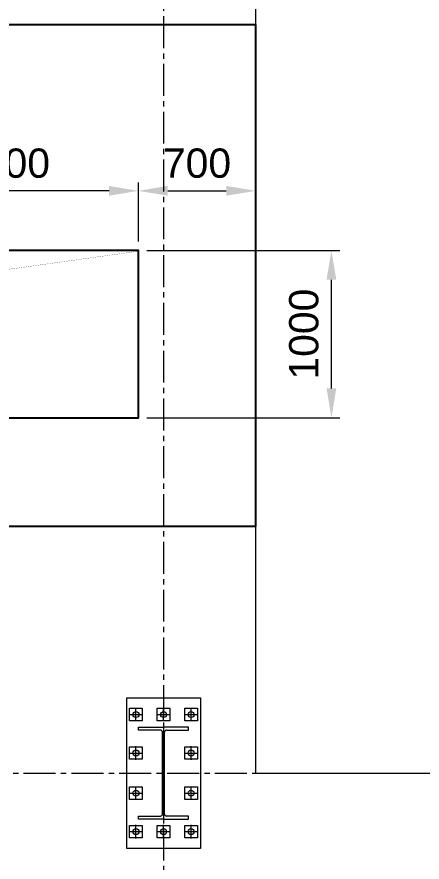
# Model space of a CAD drawing. Header units: millimetres. Extents: x 163705 to 1616509, y 81827 to 302547.
# Drawn here: x 569079 to 571499, y 142527 to 147581 of the extents above; entities that cross this region are included whole.
import ezdxf

# ---------------------------------------------------------------- set-up
doc = ezdxf.new("R2010")
doc.units = ezdxf.units.MM
doc.header["$LTSCALE"] = 10
doc.linetypes.add('CENTER2', pattern=[28.575, 19.05, -3.175, 3.175, -3.175])
for name, color, linetype, lineweight in [('1-中心线', 1, 'CENTER2', 0), ('1-剖面线', 8, 'Continuous', 0), ('1-护栏', 4, 'Continuous', 18), ('1-标注', 3, 'Continuous', 0), ('1-钢构', 6, 'Continuous', 0)]:
    doc.layers.add(name, color=color, linetype=linetype, lineweight=lineweight)
doc.styles.get("Standard").update_dxf_attribs({"font": 'arial.ttf'})
doc.dimstyles.new('AM_GB50$0', dxfattribs={"dimscale": 50, "dimtxt": 3.5, "dimasz": 3.5, "dimexe": 1, "dimexo": 1, "dimgap": 1.5, "dimtad": 1, "dimdsep": 46, "dimtxsty": 'Standard', "dimcen": 0, "dimclrd": 256, "dimclre": 256, "dimclrt": 2, "dimadec": 0, "dimazin": 2, "dimtp": 0.1, "dimtm": 0.1, "dimtfac": 0.71, "dimtdec": 3, "dimtmove": 0, "dimatfit": 3, "dimfxl": 0, "dimlwd": -1, "dimlwe": -1, "dimarcsym": 0})

# ---------------------------------------------------------------- blocks, each defined once
blk = doc.blocks.new('G$CFEC4C302')
for p, q in [((55, 759.5), (55, 840.5)), ((220, 759.5), (220, 840.5)), ((385, 759.5), (385, 840.5)), ((14.5, 800), (95.5, 800)), ((179.5, 800), (260.5, 800)), ((344.5, 800), (425.5, 800)), ((70, 707), (70, 725)), ((70, 725), (220, 725)), ((220, 728), (220, 172)), ((370, 725), (220, 725)), ((370, 707), (370, 725)), ((201.5, 707), (70, 707)), ((214.5, 206), (214.5, 694)), ((225.5, 206), (225.5, 694)), ((238.5, 707), (370, 707)), ((55, 529.5), (55, 610.5)), ((385, 529.5), (385, 610.5)), ((14.5, 570), (95.5, 570)), ((344.5, 570), (425.5, 570)), ((55, 289.5), (55, 370.5)), ((385, 289.5), (385, 370.5)), ((14.5, 330), (95.5, 330)), ((344.5, 330), (425.5, 330)), ((70, 175), (70, 193)), ((70, 193), (201.5, 193)), ((220, 175), (70, 175)), ((220, 175), (370, 175)), ((370, 193), (238.5, 193)), ((370, 175), (370, 193)), ((55, 59.5), (55, 140.5)), ((220, 59.5), (220, 140.5)), ((385, 59.5), (385, 140.5)), ((14.5, 100), (95.5, 100)), ((179.5, 100), (260.5, 100)), ((344.5, 100), (425.5, 100))]:
    blk.add_line(p, q)
for points in [[(0, 0), (0, 900), (440, 900), (440, 0)], [(17.5, 762.5), (17.5, 837.5), (92.5, 837.5), (92.5, 762.5)], [(182.5, 762.5), (182.5, 837.5), (257.5, 837.5), (257.5, 762.5)], [(347.5, 762.5), (347.5, 837.5), (422.5, 837.5), (422.5, 762.5)], [(17.5, 532.5), (17.5, 607.5), (92.5, 607.5), (92.5, 532.5)], [(347.5, 532.5), (347.5, 607.5), (422.5, 607.5), (422.5, 532.5)], [(17.5, 292.5), (17.5, 367.5), (92.5, 367.5), (92.5, 292.5)], [(347.5, 292.5), (347.5, 367.5), (422.5, 367.5), (422.5, 292.5)], [(17.5, 62.5), (17.5, 137.5), (92.5, 137.5), (92.5, 62.5)], [(182.5, 62.5), (182.5, 137.5), (257.5, 137.5), (257.5, 62.5)], [(347.5, 62.5), (347.5, 137.5), (422.5, 137.5), (422.5, 62.5)]]:
    blk.add_lwpolyline(points, close=True)
for centre in [(55, 800), (220, 800), (385, 800), (55, 570), (385, 570), (55, 330), (385, 330), (55, 100), (220, 100), (385, 100)]:
    blk.add_circle(centre, 18)
for centre, start, end in [((201.5, 694), 0, 90), ((238.5, 694), 90, 180), ((201.5, 206), 270, 0), ((238.5, 206), 180, 270)]:
    blk.add_arc(centre, 13, start, end)
blk.add_text('HC_SUPERPART', height=0.001).set_placement((220, 175))
blk = doc.blocks.new('*D1016')
at = {"layer": '1-标注', "linetype": 'ByBlock', "transparency": 16777216}
for p, q in [((569804.6, 146237.2), (569804.6, 146591)), ((570504.6, 146229.9), (570504.6, 146591)), ((569979.6, 146541), (570329.6, 146541))]:
    blk.add_line(p, q, dxfattribs=at)
at = {"layer": '1-标注', "transparency": 16777216}
for points in [[(569979.6, 146570.2), (569979.6, 146511.9), (569804.6, 146541)], [(570329.6, 146570.2), (570329.6, 146511.9), (570504.6, 146541)]]:
    blk.add_solid(points, dxfattribs=at)
at = {"layer": 'Defpoints', "color": 0, "transparency": 16777216}
for p in [(570504.6, 146541), (569804.6, 146187.2), (570504.6, 146179.9)]:
    blk.add_point(p, dxfattribs=at)
at = {"layer": '1-标注', "color": 2, "transparency": 16777216, "insert": (570154.6, 146705.4), "char_height": 175, "attachment_point": 5}
blk.add_mtext('700', dxfattribs=at)
blk = doc.blocks.new('*D1017')
at = {"layer": '1-标注', "linetype": 'ByBlock', "transparency": 16777216}
for p, q in [((568204.6, 146234.2), (568204.6, 146591)), ((569804.6, 146237.2), (569804.6, 146591)), ((569629.6, 146541), (568379.6, 146541))]:
    blk.add_line(p, q, dxfattribs=at)
at = {"layer": '1-标注', "transparency": 16777216}
for points in [[(568379.6, 146570.2), (568379.6, 146511.9), (568204.6, 146541)], [(569629.6, 146570.2), (569629.6, 146511.9), (569804.6, 146541)]]:
    blk.add_solid(points, dxfattribs=at)
at = {"layer": 'Defpoints', "color": 0, "transparency": 16777216}
for p in [(568204.6, 146541), (568204.6, 146184.2), (569804.6, 146187.2)]:
    blk.add_point(p, dxfattribs=at)
at = {"layer": '1-标注', "color": 2, "transparency": 16777216, "insert": (569004.6, 146705.4), "char_height": 175, "attachment_point": 5}
blk.add_mtext('1600', dxfattribs=at)
blk = doc.blocks.new('*D1021')
at = {"layer": '1-标注', "linetype": 'ByBlock', "transparency": 16777216}
for p, q in [((569854.6, 146184.2), (571007.7, 146184.2)), ((570957.7, 145359.2), (570957.7, 146009.2)), ((569854.6, 145184.2), (571007.7, 145184.2))]:
    blk.add_line(p, q, dxfattribs=at)
at = {"layer": '1-标注', "transparency": 16777216}
for points in [[(570928.5, 146009.2), (570986.8, 146009.2), (570957.7, 146184.2)], [(570928.5, 145359.2), (570986.8, 145359.2), (570957.7, 145184.2)]]:
    blk.add_solid(points, dxfattribs=at)
at = {"layer": 'Defpoints', "color": 0, "transparency": 16777216}
for p in [(569804.6, 146184.2), (570957.7, 146184.2), (569804.6, 145184.2)]:
    blk.add_point(p, dxfattribs=at)
at = {"layer": '1-标注', "color": 2, "transparency": 16777216, "insert": (570793.3, 145684.2), "char_height": 175, "attachment_point": 5, "rotation": 90}
blk.add_mtext('1000', dxfattribs=at)

msp = doc.modelspace()

# ---------------------------------------------------------------- linework, layer by layer
for points in [[(562404.592, 152959.632), (569004.592, 152959.632), (569004.592, 152084.632), (570504.592, 152084.632), (570504.592, 149084.632), (569004.592, 149084.632), (569004.592, 147534.632), (570504.592, 147534.632), (570504.592, 144534.632), (569004.592, 144534.632), (569004.592, 143659.632), (562404.592, 143659.632)], [(568204.592, 145184.179), (569804.592, 145184.179), (569804.592, 146184.179), (568204.592, 146184.179)]]:
    msp.add_lwpolyline(points, close=True)
at = {"layer": '1-中心线'}
for p, q in [((569954.592, 161586.876), (569954.592, 141059.499)), ((553688.441, 143059.632), (632314.867, 143059.632))]:
    msp.add_line(p, q, dxfattribs=at)
at = {"layer": '1-剖面线', "const_width": 1}
msp.add_lwpolyline([(568206.592, 145181.179), (568577.068, 146008.689), (569802.592, 146179.857)], dxfattribs=at)
at = {"layer": '1-护栏'}
msp.add_lwpolyline([(570504.592, 143059.632), (587768.407, 143059.632), (587768.407, 150259.632), (570504.592, 150259.632)], close=True, dxfattribs=at)

# ---------------------------------------------------------------- block references
at = {"layer": '1-钢构'}
msp.add_blockref('G$CFEC4C302', (569734.592, 142609.632), dxfattribs=at)

# ---------------------------------------------------------------- dimensions: what is measured, and where the dimension line sits
at = {"layer": '1-标注'}
dim = msp.add_linear_dim(base=(568204.592, 146541.043), p1=(569804.592, 146187.179), p2=(568204.592, 146184.179), dimstyle='AM_GB50$0', override={"dimtmove": 1}, dxfattribs=at)
dim.commit()
dim.dimension.update_dxf_attribs({"geometry": '*D1017', "text_midpoint": (569004.592, 146705.393)})
dim = msp.add_linear_dim(base=(570504.592, 146541.043), p1=(569804.592, 146187.179), p2=(570504.592, 146179.857), dimstyle='AM_GB50$0', dxfattribs=at)
dim.commit()
dim.dimension.update_dxf_attribs({"geometry": '*D1016', "text_midpoint": (570154.592, 146705.393)})
dim = msp.add_linear_dim(base=(570957.668, 146184.179), p1=(569804.592, 145184.179), p2=(569804.592, 146184.179), angle=90, dimstyle='AM_GB50$0', override={"dimtmove": 1}, dxfattribs=at)
dim.commit()
dim.dimension.update_dxf_attribs({"geometry": '*D1021', "text_midpoint": (570793.318, 145684.179)})

doc.saveas('drawing.dxf')
